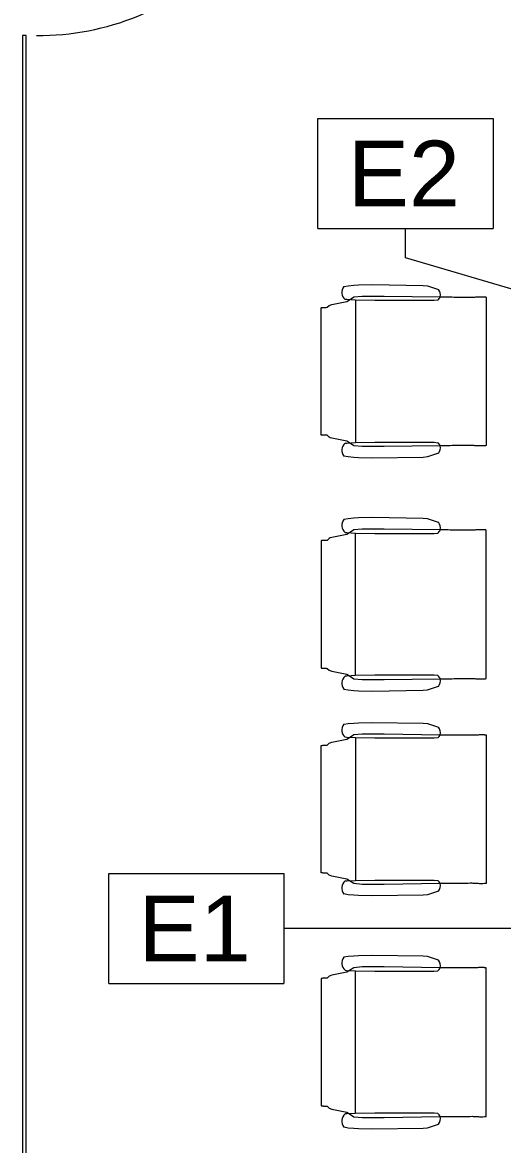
# Model space of a CAD drawing. Header units: inches. Extents: x 0 to 1865, y 0 to 1094.
# Drawn here: x 1452.5 to 1518.3, y 372.7 to 526.5 of the extents above; entities that cross this region are included whole.
import ezdxf

# ---------------------------------------------------------------- set-up
doc = ezdxf.new("R2010")
doc.units = ezdxf.units.IN
doc.header["$MEASUREMENT"] = 0
for name, color, linetype, lineweight in [('A-ANNO-KEYN', 231, 'Continuous', 9), ('A-DOOR', 31, 'Continuous', 13), ('I-FURN', 30, 'Continuous', 9), ('I-WALL', 2, 'Continuous', 13)]:
    doc.layers.add(name, color=color, linetype=linetype, lineweight=lineweight)
doc.styles.add('Arial', font='arial.ttf', dxfattribs={"height": 9})

# ---------------------------------------------------------------- blocks, each defined once
blk = doc.blocks.new('F - CONF TABLE _6 RECTANGULAR-16 CHAIRS_ - F - CONF TABLE _6 RECTANGULAR-16 CHAIRS_-7020477-Level 05 POWER _ SIGNAL')
at = {"layer": 'I-FURN'}
for p, q in [((-86.14, -33.53), (-65.8, -33.53)), ((-33.86, -33.53), (-54.2, -33.53)), ((-26.14, -33.53), (-5.8, -33.53)), ((26.14, -33.53), (5.8, -33.53)), ((-86.28, -47.52), (-86.17, -39.85)), ((-65.76, -39.85), (-65.65, -47.52)), ((-54.24, -39.85), (-54.35, -47.52)), ((-33.72, -47.52), (-33.83, -39.85)), ((-26.28, -47.52), (-26.17, -39.85)), ((-5.76, -39.85), (-5.65, -47.52)), ((5.76, -39.85), (5.65, -47.52)), ((26.28, -47.52), (26.17, -39.85)), ((-87.69, -41.58), (-87.2, -40.08)), ((-85.74, -40.18), (-85.68, -40.68)), ((-85.68, -40.68), (-85.68, -48.77)), ((-66.25, -40.68), (-66.19, -40.18)), ((-66.25, -48.77), (-66.25, -40.68)), ((-64.73, -40.08), (-64.24, -41.58)), ((-55.27, -40.08), (-55.76, -41.58)), ((-53.75, -40.68), (-53.81, -40.18)), ((-53.75, -48.77), (-53.75, -40.68)), ((-34.26, -40.18), (-34.32, -40.68)), ((-34.32, -40.68), (-34.32, -48.77)), ((-32.31, -41.58), (-32.8, -40.08)), ((-27.69, -41.58), (-27.2, -40.08)), ((-25.74, -40.18), (-25.68, -40.68)), ((-25.68, -40.68), (-25.68, -48.77)), ((-6.25, -40.68), (-6.19, -40.18)), ((-6.25, -48.77), (-6.25, -40.68)), ((-4.73, -40.08), (-4.24, -41.58)), ((4.73, -40.08), (4.24, -41.58)), ((6.25, -40.68), (6.19, -40.18)), ((6.25, -48.77), (6.25, -40.68)), ((25.74, -40.18), (25.68, -40.68)), ((25.68, -40.68), (25.68, -48.77)), ((27.69, -41.58), (27.2, -40.08)), ((-87.85, -49.17), (-87.75, -42.17)), ((-87.75, -42.17), (-87.69, -41.58)), ((-64.24, -41.58), (-64.18, -42.17)), ((-64.18, -42.17), (-64.08, -49.17)), ((-55.82, -42.17), (-55.92, -49.17)), ((-55.76, -41.58), (-55.82, -42.17)), ((-32.25, -42.17), (-32.31, -41.58)), ((-32.15, -49.17), (-32.25, -42.17)), ((-27.85, -49.17), (-27.75, -42.17)), ((-27.75, -42.17), (-27.69, -41.58)), ((-4.24, -41.58), (-4.18, -42.17)), ((-4.18, -42.17), (-4.08, -49.17)), ((4.18, -42.17), (4.08, -49.17)), ((4.24, -41.58), (4.18, -42.17)), ((27.75, -42.17), (27.69, -41.58)), ((27.85, -49.17), (27.75, -42.17)), ((-86.28, -50.52), (-86.28, -47.52)), ((-65.65, -47.52), (-65.65, -50.52)), ((-54.35, -47.52), (-54.35, -50.52)), ((-33.72, -50.52), (-33.72, -47.52)), ((-26.28, -50.52), (-26.28, -47.52)), ((-5.65, -47.52), (-5.65, -50.52)), ((5.65, -47.52), (5.65, -50.52)), ((26.28, -50.52), (26.28, -47.52)), ((-87.8, -51.03), (-87.85, -49.17)), ((-85.68, -48.77), (-85.73, -51.45)), ((-66.21, -51.45), (-66.25, -48.77)), ((-64.08, -49.17), (-64.13, -51.03)), ((-55.92, -49.17), (-55.87, -51.03)), ((-53.79, -51.45), (-53.75, -48.77)), ((-34.32, -48.77), (-34.27, -51.45)), ((-32.2, -51.03), (-32.15, -49.17)), ((-27.8, -51.03), (-27.85, -49.17)), ((-25.68, -48.77), (-25.73, -51.45)), ((-6.21, -51.45), (-6.25, -48.77)), ((-4.08, -49.17), (-4.13, -51.03)), ((4.08, -49.17), (4.13, -51.03)), ((6.21, -51.45), (6.25, -48.77)), ((25.68, -48.77), (25.73, -51.45)), ((27.8, -51.03), (27.85, -49.17)), ((-86.18, -51.68), (-86.28, -50.52)), ((-65.65, -50.52), (-65.76, -51.68)), ((-54.35, -50.52), (-54.24, -51.68)), ((-33.82, -51.68), (-33.72, -50.52)), ((-26.18, -51.68), (-26.28, -50.52)), ((-5.65, -50.52), (-5.76, -51.68)), ((5.65, -50.52), (5.76, -51.68)), ((26.18, -51.68), (26.28, -50.52)), ((-87.77, -51.68), (-87.8, -51.03)), ((-87.7, -52.45), (-87.77, -51.68)), ((-85.77, -52.28), (-86.18, -51.68)), ((-85.73, -51.45), (-85.79, -52.61)), ((-85.54, -52.61), (-85.77, -52.28)), ((-85.73, -51.45), (-66.21, -51.45)), ((-66.16, -52.28), (-66.39, -52.61)), ((-66.14, -52.61), (-66.21, -51.45)), ((-65.76, -51.68), (-66.16, -52.28)), ((-64.16, -51.68), (-64.23, -52.45)), ((-64.13, -51.03), (-64.16, -51.68)), ((-55.87, -51.03), (-55.84, -51.68)), ((-55.84, -51.68), (-55.77, -52.45)), ((-54.24, -51.68), (-53.84, -52.28)), ((-53.86, -52.61), (-53.79, -51.45)), ((-53.84, -52.28), (-53.61, -52.61)), ((-34.27, -51.45), (-53.79, -51.45)), ((-34.46, -52.61), (-34.23, -52.28)), ((-34.27, -51.45), (-34.21, -52.61)), ((-34.23, -52.28), (-33.82, -51.68)), ((-32.3, -52.45), (-32.23, -51.68)), ((-32.23, -51.68), (-32.2, -51.03)), ((-27.77, -51.68), (-27.8, -51.03)), ((-27.7, -52.45), (-27.77, -51.68)), ((-25.77, -52.28), (-26.18, -51.68)), ((-25.73, -51.45), (-25.79, -52.61)), ((-25.54, -52.61), (-25.77, -52.28)), ((-25.73, -51.45), (-6.21, -51.45)), ((-6.16, -52.28), (-6.39, -52.61)), ((-6.14, -52.61), (-6.21, -51.45)), ((-5.76, -51.68), (-6.16, -52.28)), ((-4.16, -51.68), (-4.23, -52.45)), ((-4.13, -51.03), (-4.16, -51.68)), ((4.13, -51.03), (4.16, -51.68)), ((4.16, -51.68), (4.23, -52.45)), ((5.76, -51.68), (6.16, -52.28)), ((6.14, -52.61), (6.21, -51.45)), ((6.16, -52.28), (6.39, -52.61)), ((25.73, -51.45), (6.21, -51.45)), ((25.54, -52.61), (25.77, -52.28)), ((25.73, -51.45), (25.79, -52.61)), ((25.77, -52.28), (26.18, -51.68)), ((27.7, -52.45), (27.77, -51.68)), ((27.77, -51.68), (27.8, -51.03)), ((-87.59, -53.06), (-87.7, -52.45)), ((-85.79, -52.61), (-85.81, -52.84)), ((-85.14, -54.68), (-85.54, -52.61)), ((-66.39, -52.61), (-66.79, -54.68)), ((-66.12, -52.84), (-66.14, -52.61)), ((-64.23, -52.45), (-64.34, -53.06)), ((-55.77, -52.45), (-55.66, -53.06)), ((-53.88, -52.84), (-53.86, -52.61)), ((-53.61, -52.61), (-53.21, -54.68)), ((-34.86, -54.68), (-34.46, -52.61)), ((-34.21, -52.61), (-34.19, -52.84)), ((-32.41, -53.06), (-32.3, -52.45)), ((-27.59, -53.06), (-27.7, -52.45)), ((-25.79, -52.61), (-25.81, -52.84)), ((-25.14, -54.68), (-25.54, -52.61)), ((-6.39, -52.61), (-6.79, -54.68)), ((-6.12, -52.84), (-6.14, -52.61)), ((-4.23, -52.45), (-4.34, -53.06)), ((4.23, -52.45), (4.34, -53.06)), ((6.12, -52.84), (6.14, -52.61)), ((6.39, -52.61), (6.79, -54.68)), ((25.14, -54.68), (25.54, -52.61)), ((25.79, -52.61), (25.81, -52.84)), ((27.59, -53.06), (27.7, -52.45)), ((-84.99, -55.06), (-85.14, -54.68)), ((-84.74, -55.32), (-84.99, -55.06)), ((-66.94, -55.06), (-67.2, -55.32)), ((-66.87, -54.92), (-66.94, -55.06)), ((-66.79, -54.68), (-66.87, -54.92)), ((-53.21, -54.68), (-53.13, -54.92)), ((-53.13, -54.92), (-53.06, -55.06)), ((-53.06, -55.06), (-52.8, -55.32)), ((-35.26, -55.32), (-35.01, -55.06)), ((-35.01, -55.06), (-34.86, -54.68)), ((-24.99, -55.06), (-25.14, -54.68)), ((-24.74, -55.32), (-24.99, -55.06)), ((-6.94, -55.06), (-7.2, -55.32)), ((-6.87, -54.92), (-6.94, -55.06)), ((-6.79, -54.68), (-6.87, -54.92)), ((6.79, -54.68), (6.87, -54.92)), ((6.87, -54.92), (6.94, -55.06)), ((6.94, -55.06), (7.2, -55.32)), ((24.74, -55.32), (24.99, -55.06)), ((24.99, -55.06), (25.14, -54.68)), ((-67.25, -56.16), (-84.68, -56.16)), ((-52.75, -56.16), (-35.32, -56.16)), ((-7.25, -56.16), (-24.68, -56.16)), ((7.25, -56.16), (24.68, -56.16))]:
    blk.add_line(p, q, dxfattribs=at)
for centre, radius, start, end in [((-86.48, -40.93), 1.12, 73.9109, 130.257), ((-86.4, -40.6), 0.781, 32.3218, 73.1534), ((-65.53, -40.6), 0.781, 106.8466, 147.6782), ((-65.45, -40.93), 1.12, 49.743, 106.0891), ((-54.55, -40.93), 1.12, 73.9109, 130.257), ((-54.47, -40.6), 0.781, 32.3218, 73.1534), ((-33.6, -40.6), 0.781, 106.8466, 147.6782), ((-33.52, -40.93), 1.12, 49.743, 106.0891), ((-26.48, -40.93), 1.12, 73.9109, 130.257), ((-26.4, -40.6), 0.781, 32.3218, 73.1534), ((-5.53, -40.6), 0.781, 106.8466, 147.6782), ((-5.45, -40.93), 1.12, 49.743, 106.0891), ((5.45, -40.93), 1.12, 73.9109, 130.257), ((5.53, -40.6), 0.781, 32.3218, 73.1534), ((26.4, -40.6), 0.781, 106.8466, 147.6782), ((26.48, -40.93), 1.12, 49.743, 106.0891), ((-86.82, -51.99), 1.32, 234.065, 319.935), ((-65.11, -51.99), 1.32, 220.065, 305.935), ((-54.89, -51.99), 1.32, 234.065, 319.935), ((-33.18, -51.99), 1.32, 220.065, 305.935), ((-26.82, -51.99), 1.32, 234.065, 319.935), ((-5.11, -51.99), 1.32, 220.065, 305.935), ((5.11, -51.99), 1.32, 234.065, 319.935), ((26.82, -51.99), 1.32, 220.065, 305.935)]:
    blk.add_arc(centre, radius, start, end, dxfattribs=at)
for points, knots in [([(-86.18, -34.47), (-86.18, -34.35), (-86.18, -34.14), (-86.18, -33.91), (-86.17, -33.77), (-86.17, -33.69), (-86.16, -33.62), (-86.15, -33.56), (-86.14, -33.53), (-86.14, -33.53), (-86.14, -33.53)], [-1, -1, -1, -1, -0.727273, -0.545455, -0.454545, -0.363636, -0.272727, -0.181818, -0.090909, 0, 0, 0, 0]), ([(-65.8, -33.53), (-65.79, -33.53), (-65.77, -33.6), (-65.75, -33.9), (-65.75, -34.23), (-65.75, -34.39), (-65.75, -34.47)], [-1, -1, -1, -1, -0.727273, -0.363636, -0.181818, 0, 0, 0, 0]), ([(-54.2, -33.53), (-54.21, -33.53), (-54.21, -33.53), (-54.22, -33.56), (-54.23, -33.62), (-54.23, -33.69), (-54.24, -33.77), (-54.25, -33.91), (-54.25, -34.14), (-54.25, -34.35), (-54.25, -34.47)], [0, 0, 0, 0, 0.090909, 0.181818, 0.272727, 0.363636, 0.454545, 0.545455, 0.727273, 1, 1, 1, 1]), ([(-33.82, -34.47), (-33.82, -34.39), (-33.82, -34.23), (-33.82, -33.9), (-33.84, -33.6), (-33.86, -33.53), (-33.86, -33.53)], [0, 0, 0, 0, 0.181818, 0.363636, 0.727273, 1, 1, 1, 1]), ([(-26.18, -34.47), (-26.18, -34.35), (-26.18, -34.14), (-26.18, -33.91), (-26.17, -33.77), (-26.17, -33.69), (-26.16, -33.62), (-26.15, -33.56), (-26.14, -33.53), (-26.14, -33.53), (-26.14, -33.53)], [-1, -1, -1, -1, -0.727273, -0.545455, -0.454545, -0.363636, -0.272727, -0.181818, -0.090909, 0, 0, 0, 0]), ([(-5.8, -33.53), (-5.79, -33.53), (-5.77, -33.6), (-5.75, -33.9), (-5.75, -34.23), (-5.75, -34.39), (-5.75, -34.47)], [-1, -1, -1, -1, -0.727273, -0.363636, -0.181818, 0, 0, 0, 0]), ([(5.8, -33.53), (5.79, -33.53), (5.79, -33.53), (5.78, -33.56), (5.77, -33.62), (5.77, -33.69), (5.76, -33.77), (5.75, -33.91), (5.75, -34.14), (5.75, -34.35), (5.75, -34.47)], [0, 0, 0, 0, 0.090909, 0.181818, 0.272727, 0.363636, 0.454545, 0.545455, 0.727273, 1, 1, 1, 1]), ([(26.18, -34.47), (26.18, -34.39), (26.18, -34.23), (26.18, -33.9), (26.16, -33.6), (26.14, -33.53), (26.14, -33.53)], [0, 0, 0, 0, 0.181818, 0.363636, 0.727273, 1, 1, 1, 1]), ([(-84.68, -56.16), (-84.68, -56.16), (-84.69, -56.14), (-84.7, -56.09), (-84.71, -56), (-84.73, -55.78), (-84.73, -55.51), (-84.74, -55.32)], [-1, -1, -1, -1, -0.888889, -0.777778, -0.666667, -0.444444, 0, 0, 0, 0]), ([(-67.2, -55.32), (-67.2, -55.37), (-67.2, -55.51), (-67.2, -55.69), (-67.21, -55.84), (-67.22, -55.94), (-67.22, -56.03), (-67.23, -56.09), (-67.24, -56.14), (-67.25, -56.16), (-67.25, -56.16)], [-1, -1, -1, -1, -0.888889, -0.666667, -0.555556, -0.444444, -0.333333, -0.222222, -0.111111, 0, 0, 0, 0]), ([(-52.8, -55.32), (-52.8, -55.51), (-52.79, -55.78), (-52.78, -56), (-52.77, -56.09), (-52.76, -56.14), (-52.75, -56.16), (-52.75, -56.16)], [0, 0, 0, 0, 0.444444, 0.666667, 0.777778, 0.888889, 1, 1, 1, 1]), ([(-35.32, -56.16), (-35.32, -56.16), (-35.31, -56.14), (-35.3, -56.09), (-35.29, -56.03), (-35.29, -55.94), (-35.28, -55.84), (-35.27, -55.69), (-35.27, -55.51), (-35.26, -55.37), (-35.26, -55.32)], [0, 0, 0, 0, 0.111111, 0.222222, 0.333333, 0.444444, 0.555556, 0.666667, 0.888889, 1, 1, 1, 1]), ([(-24.68, -56.16), (-24.68, -56.16), (-24.69, -56.14), (-24.7, -56.09), (-24.71, -56), (-24.73, -55.78), (-24.73, -55.51), (-24.74, -55.32)], [-1, -1, -1, -1, -0.888889, -0.777778, -0.666667, -0.444444, 0, 0, 0, 0]), ([(-7.2, -55.32), (-7.2, -55.37), (-7.2, -55.51), (-7.2, -55.69), (-7.21, -55.84), (-7.22, -55.94), (-7.22, -56.03), (-7.23, -56.09), (-7.24, -56.14), (-7.25, -56.16), (-7.25, -56.16)], [-1, -1, -1, -1, -0.888889, -0.666667, -0.555556, -0.444444, -0.333333, -0.222222, -0.111111, 0, 0, 0, 0]), ([(7.2, -55.32), (7.2, -55.51), (7.21, -55.78), (7.22, -56), (7.23, -56.09), (7.24, -56.14), (7.25, -56.16), (7.25, -56.16)], [0, 0, 0, 0, 0.444444, 0.666667, 0.777778, 0.888889, 1, 1, 1, 1]), ([(24.68, -56.16), (24.68, -56.16), (24.69, -56.14), (24.7, -56.09), (24.71, -56.03), (24.71, -55.94), (24.72, -55.84), (24.73, -55.69), (24.73, -55.51), (24.74, -55.37), (24.74, -55.32)], [0, 0, 0, 0, 0.111111, 0.222222, 0.333333, 0.444444, 0.555556, 0.666667, 0.888889, 1, 1, 1, 1])]:
    blk.add_open_spline(points, degree=3, knots=knots, dxfattribs=at)
for points in [[(-86.13, -35.44), (-86.14, -35.28), (-86.16, -34.96), (-86.17, -34.63), (-86.18, -34.47)], [(-65.75, -34.47), (-65.76, -34.63), (-65.77, -34.96), (-65.79, -35.28), (-65.8, -35.44)], [(-54.25, -34.47), (-54.24, -34.63), (-54.23, -34.96), (-54.21, -35.28), (-54.2, -35.44)], [(-33.87, -35.44), (-33.86, -35.28), (-33.84, -34.96), (-33.83, -34.63), (-33.82, -34.47)], [(-26.13, -35.44), (-26.14, -35.28), (-26.16, -34.96), (-26.17, -34.63), (-26.18, -34.47)], [(-5.75, -34.47), (-5.76, -34.63), (-5.77, -34.96), (-5.79, -35.28), (-5.8, -35.44)], [(5.75, -34.47), (5.76, -34.63), (5.77, -34.96), (5.79, -35.28), (5.8, -35.44)], [(26.13, -35.44), (26.14, -35.28), (26.16, -34.96), (26.17, -34.63), (26.18, -34.47)], [(-86.17, -39.85), (-86.16, -39.12), (-86.15, -37.66), (-86.14, -36.18), (-86.13, -35.44)], [(-65.8, -35.44), (-65.8, -36.18), (-65.79, -37.66), (-65.77, -39.12), (-65.76, -39.85)], [(-54.2, -35.44), (-54.2, -36.18), (-54.21, -37.66), (-54.23, -39.12), (-54.24, -39.85)], [(-33.83, -39.85), (-33.84, -39.12), (-33.85, -37.66), (-33.86, -36.18), (-33.87, -35.44)], [(-26.17, -39.85), (-26.16, -39.12), (-26.15, -37.66), (-26.14, -36.18), (-26.13, -35.44)], [(-5.8, -35.44), (-5.8, -36.18), (-5.79, -37.66), (-5.77, -39.12), (-5.76, -39.85)], [(5.8, -35.44), (5.8, -36.18), (5.79, -37.66), (5.77, -39.12), (5.76, -39.85)], [(26.17, -39.85), (26.16, -39.12), (26.15, -37.66), (26.14, -36.18), (26.13, -35.44)]]:
    blk.add_open_spline(points, degree=3, dxfattribs=at)
blk = doc.blocks.new('Door - Glass Single - Patch - Long Handle-8052227-Level 05 POWER _ SIGNAL')
at = {"layer": 'A-DOOR', "lineweight": 20}
for p, q in [((17, -2), (18, -2)), ((17, -38), (17, -2)), ((18, -2), (18, -38)), ((18, -38), (17, -38))]:
    blk.add_line(p, q, dxfattribs=at)
at = {"layer": 'A-DOOR', "lineweight": 9}
blk.add_arc((18, -2), 36, 179.5, 270, dxfattribs=at)
blk = doc.blocks.new('Keynote Tag - Keynote Number - Boxed-135510-Level 05 POWER _ SIGNAL')
at = {"layer": 'A-ANNO-KEYN'}
for p, q in [((-0.125, -0.0792), (-0.125, 0.0781)), ((-0.125, 0.0781), (0.125, 0.0781)), ((0.125, 0.0781), (0.125, -0.0792)), ((-0.125, -0.0792), (0.125, -0.0792))]:
    blk.add_line(p, q, dxfattribs=at)

msp = doc.modelspace()

# ---------------------------------------------------------------- linework, layer by layer
at = {"layer": 'A-ANNO-KEYN'}
for p, q in [((1504.96, 494.25), (1504.96, 498.27)), ((1548.15, 481.56), (1504.96, 494.25)), ((1541.74, 402.35), (1488.31, 402.35))]:
    msp.add_line(p, q, dxfattribs=at)
at = {"layer": 'I-WALL'}
for p, q in [((1452.5, 524.75), (1452.5, 317.5)), ((1453, 524.75), (1452.5, 524.75)), ((1453, 317.5), (1453, 524.75))]:
    msp.add_line(p, q, dxfattribs=at)

# ---------------------------------------------------------------- block references
at = {"layer": 'A-ANNO-KEYN', "xscale": 95.99999999999994, "yscale": 95.99999999999994, "zscale": 95.99999999999994}
for p in [(1504.96, 505.88), (1476.31, 402.41)]:
    msp.add_blockref('Keynote Tag - Keynote Number - Boxed-135510-Level 05 POWER _ SIGNAL', p, dxfattribs=at)
at = {"layer": 'A-DOOR', "rotation": 89.99999999999991}
msp.add_blockref('Door - Glass Single - Patch - Long Handle-8052227-Level 05 POWER _ SIGNAL', (1452.75, 542.75), dxfattribs=at)
at = {"layer": 'I-FURN', "rotation": 269.9999999999996}
msp.add_blockref('F - CONF TABLE _6 RECTANGULAR-16 CHAIRS_ - F - CONF TABLE _6 RECTANGULAR-16 CHAIRS_-7020477-Level 05 POWER _ SIGNAL', (1549.56, 402.75), dxfattribs=at)

# ---------------------------------------------------------------- texts
at = {"layer": 'A-ANNO-KEYN', "char_height": 9, "width": 18.786, "attachment_point": 1, "style": 'Arial'}
for s, insert in [('E2', (1497.06, 510.33)), ('E1', (1468.4, 406.86))]:
    msp.add_mtext(s, dxfattribs=dict(at, insert=insert))

doc.saveas('drawing.dxf')
